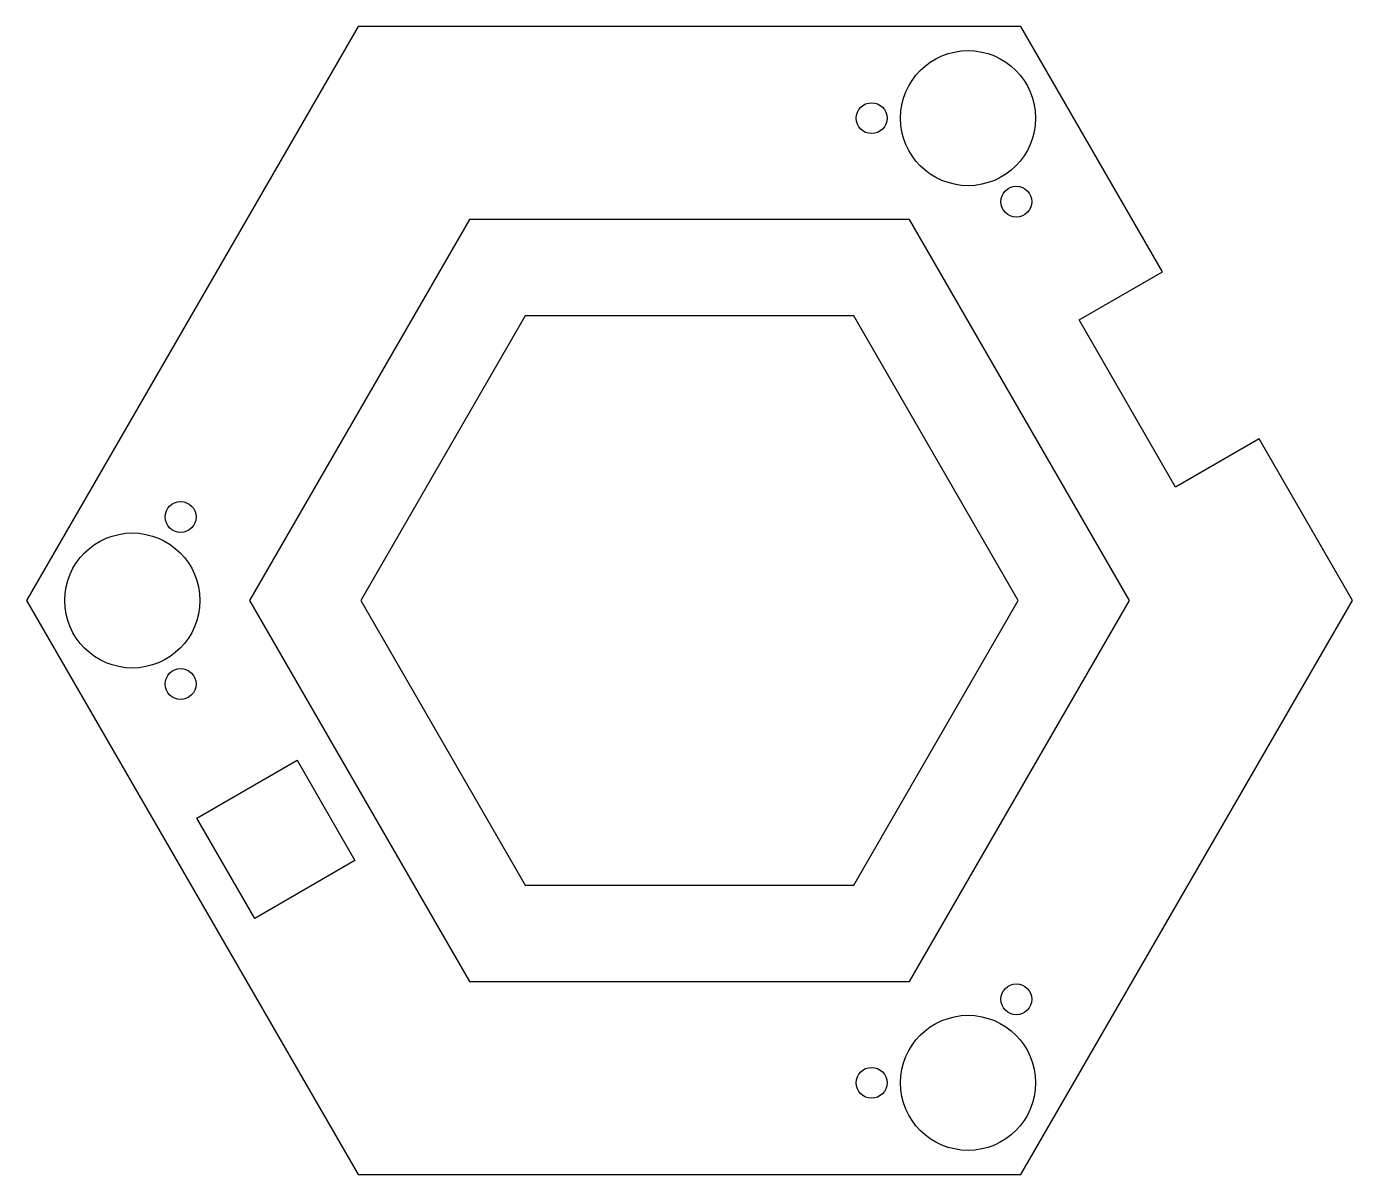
# Model space of a CAD drawing. Header units: millimetres. Extents: x -69 to 69, y -60 to 59.
import ezdxf

# ---------------------------------------------------------------- set-up
doc = ezdxf.new("R2010")
doc.units = ezdxf.units.MM
doc.layers.get('0').update_dxf_attribs({"linetype": 'CONTINUOUS'})

msp = doc.modelspace()

# ---------------------------------------------------------------- linework, layer by layer
for p, q in [((-34.35, 59.5), (-68.7, 0)), ((34.35, 59.5), (-34.35, 59.5)), ((49.03, 34.08), (34.35, 59.5)), ((40.37, 29.08), (49.03, 34.08)), ((50.37, 11.76), (40.37, 29.08)), ((59.03, 16.76), (50.37, 11.76)), ((68.7, 0), (59.03, 16.76)), ((34.35, -59.5), (68.7, 0)), ((-68.7, 0), (-34.35, -59.5)), ((-34.35, -59.5), (34.35, -59.5))]:
    msp.add_line(p, q)
for points in [[(45.61, 0), (22.81, 39.5), (-22.81, 39.5), (-45.61, 0), (-22.81, -39.5), (22.81, -39.5)], [(17.03, 29.5), (-17.03, 29.5), (-34.06, 0), (-17.03, -29.5), (17.03, -29.5), (34.06, 0)], [(-51.06, -22.55), (-40.67, -16.55), (-34.67, -26.95), (-45.06, -32.95)]]:
    msp.add_lwpolyline(points, close=True)
for centre, radius in [((28.87, 50), 7), ((18.87, 50), 1.6), ((33.87, 41.34), 1.6), ((-52.74, 8.66), 1.6), ((-57.74, 0), 7), ((-52.74, -8.66), 1.6), ((33.87, -41.34), 1.6), ((28.87, -50), 7), ((18.87, -50), 1.6)]:
    msp.add_circle(centre, radius)

doc.saveas('drawing.dxf')
